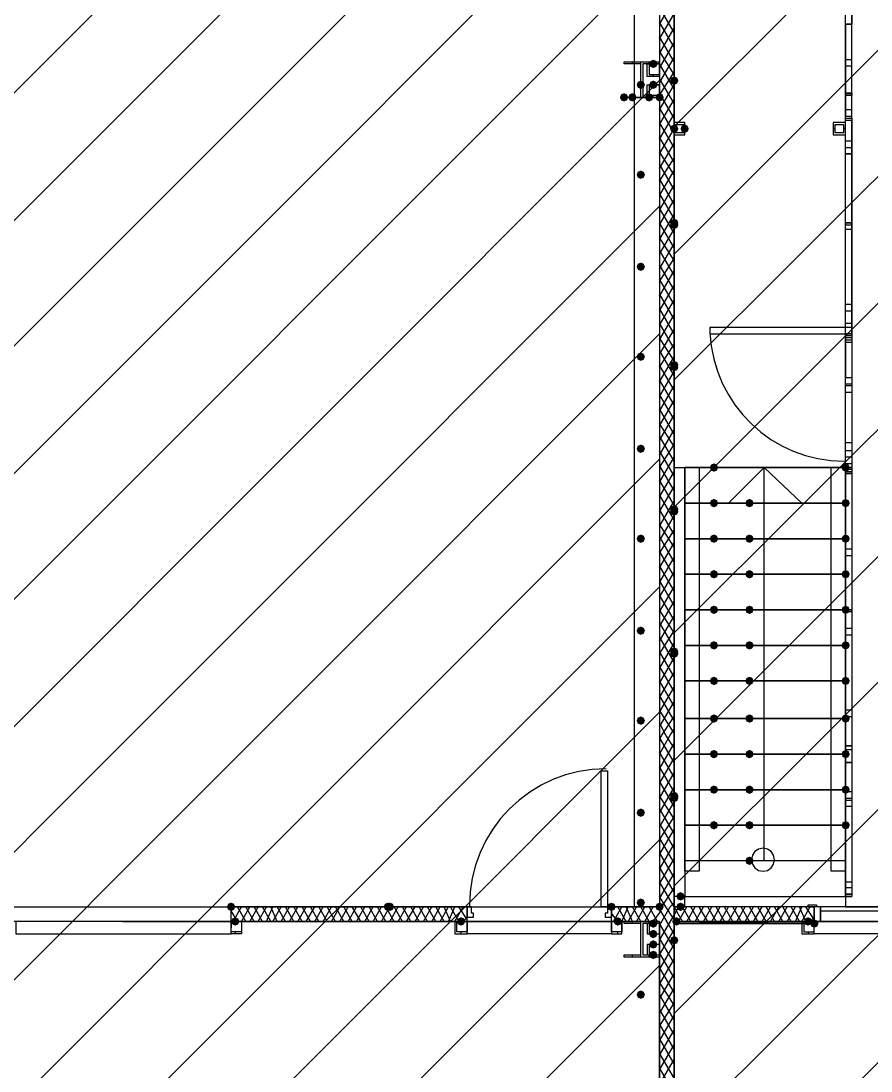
# Model space of a CAD drawing. Header units: millimetres. Extents: x 0 to 420, y 0 to 297.
# Drawn here: x 226.8 to 244.02, y 197.29 to 218.55 of the extents above; entities that cross this region are included whole.
import ezdxf

# ---------------------------------------------------------------- set-up
doc = ezdxf.new("R2010")
doc.units = ezdxf.units.MM
doc.layers.get('0').update_dxf_attribs({"linetype": 'CONTINUOUS'})

msp = doc.modelspace()

# ---------------------------------------------------------------- hatches: boundary and pattern name
at = {"true_color": 0x000007}
h = msp.add_hatch(color=0, dxfattribs=at)
h.paths.add_polyline_path([(240.03, 235.077), (240.03, 217.339333)], flags=0)
h.paths.add_polyline_path([(240.03, 217.339333), (240.03, 235.077)], flags=0)
for points in [[(239.691333, 217.678), (239.666462, 217.618204), (239.606667, 217.593333), (239.546871, 217.618204), (239.522, 217.678), (239.546871, 217.737796), (239.606667, 217.762667), (239.666462, 217.737796)], [(239.437333, 217.254667), (239.412463, 217.194871), (239.352667, 217.17), (239.292871, 217.194871), (239.268, 217.254667), (239.292871, 217.314462), (239.352667, 217.339333), (239.412462, 217.314463)], [(239.691333, 217.254667), (239.666462, 217.194871), (239.606667, 217.17), (239.546871, 217.194871), (239.522, 217.254667), (239.546871, 217.314462), (239.606667, 217.339333), (239.666462, 217.314463)], [(239.098667, 217.000667), (239.073796, 216.940871), (239.014, 216.916), (238.954204, 216.940871), (238.929333, 217.000667), (238.954204, 217.060462), (239.014, 217.085333), (239.073796, 217.060463)], [(239.268, 217.000667), (239.243129, 216.940871), (239.183333, 216.916), (239.123538, 216.940871), (239.098667, 217.000667), (239.123537, 217.060462), (239.183333, 217.085333), (239.243129, 217.060463)], [(239.606667, 217.000667), (239.581796, 216.940871), (239.522, 216.916), (239.462204, 216.940871), (239.437333, 217.000667), (239.462204, 217.060462), (239.522, 217.085333), (239.581796, 217.060463)], [(239.818333, 217.000667), (239.793462, 216.940871), (239.733667, 216.916), (239.673871, 216.940871), (239.649, 217.000667), (239.673871, 217.060462), (239.733667, 217.085333), (239.793462, 217.060463)], [(240.114667, 216.365667), (240.089796, 216.305871), (240.03, 216.281), (239.970204, 216.305871), (239.945333, 216.365667), (239.970204, 216.425462), (240.03, 216.450333), (240.089796, 216.425463)], [(240.326333, 216.365667), (240.301462, 216.305871), (240.241667, 216.281), (240.181871, 216.305871), (240.157, 216.365667), (240.181871, 216.425462), (240.241667, 216.450333), (240.301462, 216.425463)], [(239.437333, 215.434333), (239.412463, 215.374537), (239.352667, 215.349667), (239.292871, 215.374537), (239.268, 215.434333), (239.292871, 215.494129), (239.352667, 215.519), (239.412462, 215.494129)], [(239.437333, 213.571667), (239.412463, 213.511871), (239.352667, 213.487), (239.292871, 213.511871), (239.268, 213.571667), (239.292871, 213.631462), (239.352667, 213.656333), (239.412462, 213.631463)], [(239.437333, 211.751333), (239.412463, 211.691537), (239.352667, 211.666667), (239.292871, 211.691537), (239.268, 211.751333), (239.292871, 211.811129), (239.352667, 211.836), (239.412462, 211.811129)], [(239.437333, 209.888667), (239.412463, 209.828871), (239.352667, 209.804), (239.292871, 209.828871), (239.268, 209.888667), (239.292871, 209.948462), (239.352667, 209.973333), (239.412462, 209.948463)], [(239.437333, 208.068333), (239.412463, 208.008537), (239.352667, 207.983667), (239.292871, 208.008537), (239.268, 208.068333), (239.292871, 208.128129), (239.352667, 208.153), (239.412462, 208.128129)], [(239.437333, 206.205667), (239.412463, 206.145871), (239.352667, 206.121), (239.292871, 206.145871), (239.268, 206.205667), (239.292871, 206.265462), (239.352667, 206.290333), (239.412462, 206.265463)], [(239.437333, 204.385333), (239.412463, 204.325537), (239.352667, 204.300667), (239.292871, 204.325537), (239.268, 204.385333), (239.292871, 204.445129), (239.352667, 204.47), (239.412462, 204.445129)], [(239.437333, 202.522667), (239.412463, 202.462871), (239.352667, 202.438), (239.292871, 202.462871), (239.268, 202.522667), (239.292871, 202.582462), (239.352667, 202.607333), (239.412462, 202.582463)], [(240.241667, 200.829333), (240.216796, 200.769537), (240.157, 200.744667), (240.097204, 200.769537), (240.072333, 200.829333), (240.097204, 200.889129), (240.157, 200.914), (240.216796, 200.889129)], [(239.437333, 200.702333), (239.412463, 200.642537), (239.352667, 200.617667), (239.292871, 200.642537), (239.268, 200.702333), (239.292871, 200.762129), (239.352667, 200.787), (239.412462, 200.762129)], [(240.241667, 200.617667), (240.216796, 200.557871), (240.157, 200.533), (240.097204, 200.557871), (240.072333, 200.617667), (240.097204, 200.677462), (240.157, 200.702333), (240.216796, 200.677463)], [(231.224667, 200.321333), (231.199796, 200.261537), (231.14, 200.236667), (231.080204, 200.261537), (231.055333, 200.321333), (231.080204, 200.381129), (231.14, 200.406), (231.199796, 200.381129)], [(235.796667, 200.321333), (235.771796, 200.261537), (235.712, 200.236667), (235.652204, 200.261537), (235.627333, 200.321333), (235.652204, 200.381129), (235.712, 200.406), (235.771796, 200.381129)], [(238.971667, 200.321333), (238.946796, 200.261537), (238.887, 200.236667), (238.827204, 200.261537), (238.802333, 200.321333), (238.827204, 200.381129), (238.887, 200.406), (238.946796, 200.381129)], [(242.824, 200.321333), (242.799129, 200.261537), (242.739333, 200.236667), (242.679538, 200.261537), (242.654667, 200.321333), (242.679537, 200.381129), (242.739333, 200.406), (242.799129, 200.381129)], [(239.691333, 200.279), (239.666462, 200.219204), (239.606667, 200.194333), (239.546871, 200.219204), (239.522, 200.279), (239.546871, 200.338796), (239.606667, 200.363667), (239.666462, 200.338796)], [(239.691333, 200.067333), (239.666462, 200.007537), (239.606667, 199.982667), (239.546871, 200.007537), (239.522, 200.067333), (239.546871, 200.127129), (239.606667, 200.152), (239.666462, 200.127129)], [(239.691333, 199.855667), (239.666462, 199.795871), (239.606667, 199.771), (239.546871, 199.795871), (239.522, 199.855667), (239.546871, 199.915462), (239.606667, 199.940333), (239.666462, 199.915463)], [(239.691333, 199.644), (239.666462, 199.584204), (239.606667, 199.559333), (239.546871, 199.584204), (239.522, 199.644), (239.546871, 199.703796), (239.606667, 199.728667), (239.666462, 199.703796)], [(239.437333, 198.839667), (239.412463, 198.779871), (239.352667, 198.755), (239.292871, 198.779871), (239.268, 198.839667), (239.292871, 198.899462), (239.352667, 198.924333), (239.412462, 198.899463)]]:
    msp.add_hatch(color=0, dxfattribs=at).paths.add_polyline_path(points, flags=0)
at = {"true_color": 0x0000fe}
for points in [[(240.114667, 217.339333), (240.089796, 217.279538), (240.03, 217.254667), (239.970204, 217.279538), (239.945333, 217.339333), (239.970204, 217.399129), (240.03, 217.424), (240.089796, 217.399129)], [(240.114667, 217.339333), (240.089796, 217.279538), (240.03, 217.254667), (239.970204, 217.279538), (239.945333, 217.339333), (239.970204, 217.399129), (240.03, 217.424), (240.089796, 217.399129)], [(240.114667, 214.460667), (240.089796, 214.400871), (240.03, 214.376), (239.970204, 214.400871), (239.945333, 214.460667), (239.970204, 214.520462), (240.03, 214.545333), (240.089796, 214.520463)], [(240.114667, 214.418333), (240.089796, 214.358537), (240.03, 214.333667), (239.970204, 214.358537), (239.945333, 214.418333), (239.970204, 214.478129), (240.03, 214.503), (240.089796, 214.478129)], [(240.114667, 211.582), (240.089796, 211.522204), (240.03, 211.497333), (239.970204, 211.522204), (239.945333, 211.582), (239.970204, 211.641796), (240.03, 211.666667), (240.089796, 211.641796)], [(240.114667, 211.539667), (240.089796, 211.479871), (240.03, 211.455), (239.970204, 211.479871), (239.945333, 211.539667), (239.970204, 211.599462), (240.03, 211.624333), (240.089796, 211.599463)], [(240.919, 209.507667), (240.894129, 209.447871), (240.834333, 209.423), (240.774538, 209.447871), (240.749667, 209.507667), (240.774537, 209.567462), (240.834333, 209.592333), (240.894129, 209.567463)], [(243.586, 209.507667), (243.561129, 209.447871), (243.501333, 209.423), (243.441538, 209.447871), (243.416667, 209.507667), (243.441537, 209.567462), (243.501333, 209.592333), (243.561129, 209.567463)], [(240.114667, 208.661), (240.089796, 208.601204), (240.03, 208.576333), (239.970204, 208.601204), (239.945333, 208.661), (239.970204, 208.720796), (240.03, 208.745667), (240.089796, 208.720796)], [(240.114667, 208.618667), (240.089796, 208.558871), (240.03, 208.534), (239.970204, 208.558871), (239.945333, 208.618667), (239.970204, 208.678462), (240.03, 208.703333), (240.089796, 208.678463)], [(240.919, 208.788), (240.894129, 208.728204), (240.834333, 208.703333), (240.774538, 208.728204), (240.749667, 208.788), (240.774537, 208.847796), (240.834333, 208.872667), (240.894129, 208.847796)], [(241.638667, 208.788), (241.613796, 208.728204), (241.554, 208.703333), (241.494204, 208.728204), (241.469333, 208.788), (241.494204, 208.847796), (241.554, 208.872667), (241.613796, 208.847796)], [(243.586, 208.788), (243.561129, 208.728204), (243.501333, 208.703333), (243.441538, 208.728204), (243.416667, 208.788), (243.441537, 208.847796), (243.501333, 208.872667), (243.561129, 208.847796)], [(240.919, 208.068333), (240.894129, 208.008537), (240.834333, 207.983667), (240.774538, 208.008537), (240.749667, 208.068333), (240.774537, 208.128129), (240.834333, 208.153), (240.894129, 208.128129)], [(241.638667, 208.068333), (241.613796, 208.008537), (241.554, 207.983667), (241.494204, 208.008537), (241.469333, 208.068333), (241.494204, 208.128129), (241.554, 208.153), (241.613796, 208.128129)], [(243.586, 208.068333), (243.561129, 208.008537), (243.501333, 207.983667), (243.441538, 208.008537), (243.416667, 208.068333), (243.441537, 208.128129), (243.501333, 208.153), (243.561129, 208.128129)], [(240.919, 207.348667), (240.894129, 207.288871), (240.834333, 207.264), (240.774538, 207.288871), (240.749667, 207.348667), (240.774537, 207.408462), (240.834333, 207.433333), (240.894129, 207.408463)], [(241.638667, 207.348667), (241.613796, 207.288871), (241.554, 207.264), (241.494204, 207.288871), (241.469333, 207.348667), (241.494204, 207.408462), (241.554, 207.433333), (241.613796, 207.408463)], [(243.586, 207.348667), (243.561129, 207.288871), (243.501333, 207.264), (243.441538, 207.288871), (243.416667, 207.348667), (243.441537, 207.408462), (243.501333, 207.433333), (243.561129, 207.408463)], [(240.919, 206.629), (240.894129, 206.569204), (240.834333, 206.544333), (240.774538, 206.569204), (240.749667, 206.629), (240.774537, 206.688796), (240.834333, 206.713667), (240.894129, 206.688796)], [(241.638667, 206.629), (241.613796, 206.569204), (241.554, 206.544333), (241.494204, 206.569204), (241.469333, 206.629), (241.494204, 206.688796), (241.554, 206.713667), (241.613796, 206.688796)], [(243.586, 206.629), (243.561129, 206.569204), (243.501333, 206.544333), (243.441538, 206.569204), (243.416667, 206.629), (243.441537, 206.688796), (243.501333, 206.713667), (243.561129, 206.688796)], [(240.919, 205.909333), (240.894129, 205.849538), (240.834333, 205.824667), (240.774538, 205.849538), (240.749667, 205.909333), (240.774537, 205.969129), (240.834333, 205.994), (240.894129, 205.969129)], [(241.638667, 205.909333), (241.613796, 205.849538), (241.554, 205.824667), (241.494204, 205.849538), (241.469333, 205.909333), (241.494204, 205.969129), (241.554, 205.994), (241.613796, 205.969129)], [(243.586, 205.909333), (243.561129, 205.849538), (243.501333, 205.824667), (243.441538, 205.849538), (243.416667, 205.909333), (243.441537, 205.969129), (243.501333, 205.994), (243.561129, 205.969129)], [(240.114667, 205.782333), (240.089796, 205.722537), (240.03, 205.697667), (239.970204, 205.722537), (239.945333, 205.782333), (239.970204, 205.842129), (240.03, 205.867), (240.089796, 205.842129)], [(240.114667, 205.74), (240.089796, 205.680204), (240.03, 205.655333), (239.970204, 205.680204), (239.945333, 205.74), (239.970204, 205.799796), (240.03, 205.824667), (240.089796, 205.799796)], [(240.919, 205.189667), (240.894129, 205.129871), (240.834333, 205.105), (240.774538, 205.129871), (240.749667, 205.189667), (240.774537, 205.249462), (240.834333, 205.274333), (240.894129, 205.249463)], [(241.638667, 205.189667), (241.613796, 205.129871), (241.554, 205.105), (241.494204, 205.129871), (241.469333, 205.189667), (241.494204, 205.249462), (241.554, 205.274333), (241.613796, 205.249463)], [(243.586, 205.189667), (243.561129, 205.129871), (243.501333, 205.105), (243.441538, 205.129871), (243.416667, 205.189667), (243.441537, 205.249462), (243.501333, 205.274333), (243.561129, 205.249463)], [(240.919, 204.427667), (240.894129, 204.367871), (240.834333, 204.343), (240.774538, 204.367871), (240.749667, 204.427667), (240.774537, 204.487462), (240.834333, 204.512333), (240.894129, 204.487463)], [(241.638667, 204.427667), (241.613796, 204.367871), (241.554, 204.343), (241.494204, 204.367871), (241.469333, 204.427667), (241.494204, 204.487462), (241.554, 204.512333), (241.613796, 204.487463)], [(243.586, 204.427667), (243.561129, 204.367871), (243.501333, 204.343), (243.441538, 204.367871), (243.416667, 204.427667), (243.441537, 204.487462), (243.501333, 204.512333), (243.561129, 204.487463)], [(240.919, 203.708), (240.894129, 203.648204), (240.834333, 203.623333), (240.774538, 203.648204), (240.749667, 203.708), (240.774537, 203.767796), (240.834333, 203.792667), (240.894129, 203.767796)], [(241.638667, 203.708), (241.613796, 203.648204), (241.554, 203.623333), (241.494204, 203.648204), (241.469333, 203.708), (241.494204, 203.767796), (241.554, 203.792667), (241.613796, 203.767796)], [(243.586, 203.708), (243.561129, 203.648204), (243.501333, 203.623333), (243.441538, 203.648204), (243.416667, 203.708), (243.441537, 203.767796), (243.501333, 203.792667), (243.561129, 203.767796)], [(240.919, 202.988333), (240.894129, 202.928537), (240.834333, 202.903667), (240.774538, 202.928537), (240.749667, 202.988333), (240.774537, 203.048129), (240.834333, 203.073), (240.894129, 203.048129)], [(241.638667, 202.988333), (241.613796, 202.928537), (241.554, 202.903667), (241.494204, 202.928537), (241.469333, 202.988333), (241.494204, 203.048129), (241.554, 203.073), (241.613796, 203.048129)], [(243.586, 202.988333), (243.561129, 202.928537), (243.501333, 202.903667), (243.441538, 202.928537), (243.416667, 202.988333), (243.441537, 203.048129), (243.501333, 203.073), (243.561129, 203.048129)], [(240.114667, 202.861333), (240.089796, 202.801537), (240.03, 202.776667), (239.970204, 202.801537), (239.945333, 202.861333), (239.970204, 202.921129), (240.03, 202.946), (240.089796, 202.921129)], [(240.114667, 202.819), (240.089796, 202.759204), (240.03, 202.734333), (239.970204, 202.759204), (239.945333, 202.819), (239.970204, 202.878796), (240.03, 202.903667), (240.089796, 202.878796)], [(240.919, 202.268667), (240.894129, 202.208871), (240.834333, 202.184), (240.774538, 202.208871), (240.749667, 202.268667), (240.774537, 202.328462), (240.834333, 202.353333), (240.894129, 202.328463)], [(241.638667, 202.268667), (241.613796, 202.208871), (241.554, 202.184), (241.494204, 202.208871), (241.469333, 202.268667), (241.494204, 202.328462), (241.554, 202.353333), (241.613796, 202.328463)], [(243.586, 202.268667), (243.561129, 202.208871), (243.501333, 202.184), (243.441538, 202.208871), (243.416667, 202.268667), (243.441537, 202.328462), (243.501333, 202.353333), (243.561129, 202.328463)], [(241.638667, 201.549), (241.613796, 201.489204), (241.554, 201.464333), (241.494204, 201.489204), (241.469333, 201.549), (241.494204, 201.608796), (241.554, 201.633667), (241.613796, 201.608796)], [(231.14, 200.617667), (231.115129, 200.557871), (231.055333, 200.533), (230.995538, 200.557871), (230.970667, 200.617667), (230.995537, 200.677462), (231.055333, 200.702333), (231.115129, 200.677463)], [(231.14, 200.617667), (231.115129, 200.557871), (231.055333, 200.533), (230.995538, 200.557871), (230.970667, 200.617667), (230.995537, 200.677462), (231.055333, 200.702333), (231.115129, 200.677463)], [(234.315, 200.617667), (234.290129, 200.557871), (234.230333, 200.533), (234.170538, 200.557871), (234.145667, 200.617667), (234.170537, 200.677462), (234.230333, 200.702333), (234.290129, 200.677463)], [(234.357333, 200.617667), (234.332462, 200.557871), (234.272667, 200.533), (234.212871, 200.557871), (234.188, 200.617667), (234.212871, 200.677462), (234.272667, 200.702333), (234.332462, 200.677463)], [(238.844667, 200.617667), (238.819796, 200.557871), (238.76, 200.533), (238.700204, 200.557871), (238.675333, 200.617667), (238.700204, 200.677462), (238.76, 200.702333), (238.819796, 200.677463)], [(239.818333, 200.617667), (239.793462, 200.557871), (239.733667, 200.533), (239.673871, 200.557871), (239.649, 200.617667), (239.673871, 200.677462), (239.733667, 200.702333), (239.793462, 200.677463)], [(239.818333, 200.617667), (239.793462, 200.557871), (239.733667, 200.533), (239.673871, 200.557871), (239.649, 200.617667), (239.673871, 200.677462), (239.733667, 200.702333), (239.793462, 200.677463)], [(240.157, 200.321333), (240.132129, 200.261537), (240.072333, 200.236667), (240.012538, 200.261537), (239.987667, 200.321333), (240.012537, 200.381129), (240.072333, 200.406), (240.132129, 200.381129)], [(240.157, 200.321333), (240.132129, 200.261537), (240.072333, 200.236667), (240.012538, 200.261537), (239.987667, 200.321333), (240.012537, 200.381129), (240.072333, 200.406), (240.132129, 200.381129)], [(242.951, 200.279), (242.926129, 200.219204), (242.866333, 200.194333), (242.806538, 200.219204), (242.781667, 200.279), (242.806537, 200.338796), (242.866333, 200.363667), (242.926129, 200.338796)], [(240.114667, 199.940333), (240.089796, 199.880537), (240.03, 199.855667), (239.970204, 199.880537), (239.945333, 199.940333), (239.970204, 200.000129), (240.03, 200.025), (240.089796, 200.000129)], [(240.114667, 199.940333), (240.089796, 199.880537), (240.03, 199.855667), (239.970204, 199.880537), (239.945333, 199.940333), (239.970204, 200.000129), (240.03, 200.025), (240.089796, 200.000129)]]:
    msp.add_hatch(color=0, dxfattribs=at).paths.add_polyline_path(points, flags=0)
at = {"true_color": 0x000007}
h = msp.add_hatch(color=0, dxfattribs=at)
h.paths.add_polyline_path([(240.03, 217.339333), (240.03, 199.940333)], flags=0)
h.paths.add_polyline_path([(240.03, 199.940333), (240.03, 217.339333)], flags=0)
h = msp.add_hatch(color=0, dxfattribs=at)
h.paths.add_polyline_path([(231.055333, 200.617667), (235.839, 200.617667)], flags=0)
h.paths.add_polyline_path([(235.839, 200.617667), (231.055333, 200.617667)], flags=0)
h = msp.add_hatch(color=0, dxfattribs=at)
h.paths.add_polyline_path([(238.76, 200.617667), (239.733667, 200.617667)], flags=0)
h.paths.add_polyline_path([(239.733667, 200.617667), (238.76, 200.617667)], flags=0)
h = msp.add_hatch(color=0, dxfattribs=at)
h.paths.add_polyline_path([(242.866333, 200.321333), (240.072333, 200.321333), (242.866333, 200.279)], flags=0)
h.paths.add_polyline_path([(240.072333, 200.321333), (242.866333, 200.279), (240.072333, 200.279)], flags=0)
h = msp.add_hatch(color=0, dxfattribs=at)
h.paths.add_polyline_path([(240.03, 199.940333), (240.03, 182.583667)], flags=0)
h.paths.add_polyline_path([(240.03, 182.583667), (240.03, 199.940333)], flags=0)

# ---------------------------------------------------------------- linework, layer by layer
at = {"color": 0, "true_color": 0x000007}
for points in [[(222.123, 235.077), (222.123, 200.617667), (239.225667, 200.617667), (239.225667, 235.077)], [(240.03, 235.077), (240.03, 217.339333)], [(240.03, 217.339333), (240.03, 235.077)], [(240.03, 235.077), (240.03, 217.339333)], [(240.03, 235.077), (240.03, 217.339333)], [(239.733667, 217.000667), (239.014, 217.000667), (239.352667, 217.000667), (239.352667, 217.678), (239.014, 217.678), (239.014, 217.720333), (239.733667, 217.720333), (239.733667, 217.678), (239.395, 217.678), (239.395, 217.000667)], [(239.733667, 217.424), (239.479667, 217.424), (239.479667, 217.678), (239.733667, 217.678)], [(239.733667, 217.466333), (239.733667, 217.678), (239.522, 217.678), (239.522, 217.466333)], [(239.733667, 217.000667), (239.479667, 217.000667), (239.479667, 217.254667), (239.733667, 217.254667)], [(239.733667, 217.043), (239.733667, 217.254667), (239.522, 217.254667), (239.522, 217.043)], [(240.03, 217.339333), (240.03, 199.940333)], [(240.03, 199.940333), (240.03, 217.339333)], [(240.03, 217.339333), (240.03, 199.940333)], [(240.03, 217.339333), (240.03, 199.940333)], [(243.628333, 217.085333), (243.501333, 217.085333)], [(240.241667, 216.238667), (240.241667, 216.492667), (240.03, 216.492667), (240.03, 216.238667)], [(240.241667, 216.281), (240.03, 216.281), (240.03, 216.450333), (240.241667, 216.450333)], [(243.501333, 216.238667), (243.501333, 216.492667), (243.247333, 216.492667), (243.247333, 216.238667)], [(243.459, 216.281), (243.289667, 216.281), (243.289667, 216.450333), (243.459, 216.450333)], [(243.501333, 215.857667), (243.628333, 215.857667)], [(243.628333, 214.418333), (243.628333, 214.460667), (243.501333, 214.460667), (243.501333, 214.418333)], [(240.749667, 212.344), (240.749667, 212.217), (243.501333, 212.217), (243.501333, 212.344)], [(243.501333, 212.344), (243.501333, 212.428667), (243.628333, 212.428667), (243.628333, 212.344)], [(243.501333, 209.507667), (243.501333, 209.592333), (243.628333, 209.592333), (243.628333, 209.507667)], [(240.241667, 201.337333), (240.241667, 201.549), (240.241667, 209.507667), (240.538, 209.507667), (240.538, 201.549), (240.538, 201.337333)], [(243.501333, 208.788), (240.241667, 208.788), (240.241667, 209.507667), (243.501333, 209.507667)], [(243.501333, 209.507667), (240.241667, 209.507667), (240.241667, 200.829333), (243.501333, 200.829333)], [(243.205, 201.337333), (243.205, 201.549), (243.205, 209.507667), (243.501333, 209.507667), (243.501333, 201.549), (243.501333, 201.337333)], [(243.628333, 209.423), (243.501333, 209.423)], [(243.501333, 208.068333), (240.241667, 208.068333), (240.241667, 208.788), (243.501333, 208.788)], [(243.501333, 207.348667), (240.241667, 207.348667), (240.241667, 208.068333), (243.501333, 208.068333)], [(243.501333, 206.629), (240.241667, 206.629), (240.241667, 207.348667), (243.501333, 207.348667)], [(243.501333, 205.909333), (240.241667, 205.909333), (240.241667, 206.629), (243.501333, 206.629)], [(243.628333, 206.629), (243.501333, 206.629)], [(243.501333, 205.189667), (240.241667, 205.189667), (240.241667, 205.909333), (243.501333, 205.909333)], [(243.501333, 204.427667), (240.241667, 204.427667), (240.241667, 205.189667), (243.501333, 205.189667)], [(243.501333, 203.708), (240.241667, 203.708), (240.241667, 204.427667), (243.501333, 204.427667)], [(243.628333, 203.877333), (243.501333, 203.877333)], [(243.501333, 202.988333), (240.241667, 202.988333), (240.241667, 203.708), (243.501333, 203.708)], [(238.675333, 203.369333), (238.675333, 200.617667), (238.548333, 200.617667), (238.548333, 203.369333)], [(243.501333, 202.268667), (240.241667, 202.268667), (240.241667, 202.988333), (243.501333, 202.988333)], [(243.501333, 201.549), (240.241667, 201.549), (240.241667, 202.268667), (243.501333, 202.268667)], [(240.241667, 200.829333), (240.03, 200.829333), (240.03, 200.617667), (240.241667, 200.617667), (240.241667, 200.829333), (240.03, 200.829333), (240.03, 200.617667), (240.241667, 200.617667)], [(231.055333, 200.617667), (235.839, 200.617667)], [(235.839, 200.617667), (231.055333, 200.617667)], [(235.839, 200.617667), (231.055333, 200.617667), (235.839, 200.617667), (231.055333, 200.617667)], [(235.966, 200.406), (235.966, 200.490667), (235.923667, 200.490667), (235.923667, 200.617667), (235.839, 200.617667), (235.839, 200.406)], [(235.839, 200.617667), (235.839, 200.406)], [(238.76, 200.406), (238.76, 200.617667), (238.675333, 200.617667), (238.675333, 200.490667), (238.633, 200.490667), (238.633, 200.406)], [(238.76, 200.617667), (239.733667, 200.617667)], [(239.733667, 200.617667), (238.76, 200.617667)], [(238.76, 200.617667), (238.76, 200.406)], [(238.76, 200.617667), (239.733667, 200.617667)], [(238.76, 200.617667), (239.733667, 200.617667)], [(242.908667, 200.617667), (242.739333, 200.617667), (242.739333, 200.66), (242.908667, 200.66)], [(242.739333, 200.617667), (242.866333, 200.617667)], [(242.866333, 200.321333), (242.993333, 200.321333), (242.993333, 200.617667), (242.866333, 200.617667)], [(242.866333, 200.321333), (242.866333, 200.617667)], [(244.602, 200.617667), (242.993333, 200.617667), (242.993333, 200.321333), (244.602, 200.321333)], [(222.123, 189.145333), (239.733667, 189.145333), (239.733667, 200.321333), (222.123, 200.321333)], [(235.585, 200.067333), (235.839, 200.067333), (235.839, 200.321333), (235.585, 200.321333)], [(235.627333, 200.109667), (235.627333, 200.321333), (235.839, 200.321333), (235.839, 200.109667)], [(238.76, 200.067333), (238.971667, 200.067333), (238.971667, 200.321333), (238.76, 200.321333)], [(238.76, 200.109667), (238.76, 200.321333), (238.971667, 200.321333), (238.971667, 200.109667)], [(239.733667, 199.601667), (239.014, 199.601667), (239.014, 199.644), (239.352667, 199.644), (239.352667, 200.279), (239.014, 200.279), (239.014, 200.321333), (239.733667, 200.321333), (239.733667, 200.279), (239.395, 200.279), (239.395, 199.644), (239.733667, 199.644)], [(239.733667, 200.279), (239.522, 200.279), (239.522, 200.067333), (239.733667, 200.067333), (239.733667, 200.279), (239.479667, 200.279), (239.479667, 200.067333), (239.733667, 200.067333)], [(242.866333, 200.321333), (240.072333, 200.321333), (242.866333, 200.279)], [(240.072333, 200.321333), (242.866333, 200.279), (240.072333, 200.279)], [(242.866333, 200.321333), (242.866333, 200.279), (240.072333, 200.279), (240.072333, 200.321333), (242.866333, 200.321333), (240.072333, 200.321333), (240.072333, 200.279), (242.866333, 200.279)], [(242.866333, 200.321333), (242.654667, 200.321333), (242.654667, 200.109667), (242.866333, 200.109667), (242.866333, 200.321333), (242.612333, 200.321333), (242.612333, 200.067333), (242.866333, 200.067333)], [(239.733667, 199.855667), (239.522, 199.855667), (239.522, 199.644), (239.733667, 199.644), (239.733667, 199.855667), (239.479667, 199.855667), (239.479667, 199.644), (239.733667, 199.644)], [(240.03, 199.940333), (240.03, 182.583667)], [(240.03, 182.583667), (240.03, 199.940333)], [(240.03, 199.940333), (240.03, 182.583667)], [(240.03, 199.940333), (240.03, 182.583667)]]:
    msp.add_lwpolyline(points, close=True, dxfattribs=at)
for points in [[(239.733667, 235.077), (239.733667, 204.089)], [(240.03, 235.077), (240.03, 217.339333), (240.03, 235.077), (240.03, 217.339333)], [(240.03, 204.089), (240.03, 235.077)], [(243.628333, 225.636667), (243.628333, 218.482333), (243.501333, 218.482333), (243.501333, 225.636667)], [(243.501333, 216.535), (243.501333, 216.577333), (243.501333, 224.324333), (243.628333, 224.324333)], [(243.501333, 216.577333), (243.628333, 216.577333), (243.628333, 224.324333)], [(239.733667, 218.482333), (240.03, 218.990333)], [(240.03, 218.313), (239.733667, 218.821)], [(239.733667, 218.186), (240.03, 218.694)], [(240.03, 218.016667), (239.733667, 218.524667)], [(243.501333, 218.482333), (243.501333, 216.619667)], [(243.501333, 218.482333), (243.628333, 218.482333)], [(243.501333, 216.619667), (243.628333, 216.619667), (243.628333, 218.482333), (243.501333, 218.482333)], [(243.628333, 218.482333), (243.501333, 218.482333)], [(239.733667, 217.889667), (240.03, 218.397667)], [(240.03, 217.720333), (239.733667, 218.228333)], [(239.733667, 217.593333), (240.03, 218.101333)], [(240.03, 217.466333), (239.733667, 217.932)], [(239.014, 217.678), (239.014, 217.720333)], [(239.183333, 217.678), (239.183333, 217.720333)], [(239.352667, 217.000667), (239.352667, 217.720333)], [(239.522, 217.678), (239.522, 217.720333)], [(239.733667, 217.297), (240.03, 217.805)], [(239.733667, 217.678), (239.733667, 217.720333)], [(240.03, 217.17), (239.733667, 217.678)], [(243.628333, 217.762667), (243.501333, 217.762667)], [(243.501333, 217.635667), (243.628333, 217.635667)], [(239.606667, 217.424), (239.606667, 217.466333)], [(239.733667, 217.043), (240.03, 217.508667)], [(240.03, 216.873667), (239.733667, 217.381667)], [(239.733667, 216.746667), (240.03, 217.254667)], [(240.03, 217.339333), (240.03, 199.940333), (240.03, 217.339333), (240.03, 199.940333)], [(239.606667, 217.000667), (239.606667, 217.043)], [(240.03, 216.577333), (239.733667, 217.085333)], [(243.501333, 217.043), (243.628333, 217.043), (243.501333, 217.043), (243.501333, 217.085333), (243.628333, 217.085333), (243.628333, 217.043)], [(243.628333, 217.043), (243.501333, 217.043)], [(239.733667, 216.450333), (240.03, 216.958333)], [(240.03, 216.281), (239.733667, 216.789)], [(239.733667, 216.154), (240.03, 216.662)], [(243.628333, 216.746667), (243.501333, 216.746667)], [(243.501333, 216.619667), (243.628333, 216.619667)], [(243.501333, 215.857667), (243.501333, 216.577333), (243.628333, 216.577333)], [(243.628333, 216.577333), (243.628333, 216.535), (243.501333, 216.535)], [(243.628333, 216.577333), (243.628333, 215.857667)], [(240.03, 215.984667), (239.733667, 216.492667)], [(239.733667, 215.857667), (240.03, 216.365667)], [(243.289667, 216.365667), (243.247333, 216.365667)], [(243.501333, 216.365667), (243.459, 216.365667)], [(243.501333, 212.217), (243.501333, 216.535)], [(243.501333, 212.217), (243.628333, 212.217), (243.628333, 216.535)], [(240.03, 215.688333), (239.733667, 216.196333)], [(239.733667, 215.561333), (240.03, 216.069333)], [(243.628333, 216.111667), (243.501333, 216.111667)], [(243.501333, 215.984667), (243.628333, 215.984667)], [(240.03, 215.434333), (239.733667, 215.9)], [(239.733667, 215.307333), (240.03, 215.773)], [(243.501333, 203.538667), (243.628333, 203.538667), (243.501333, 203.538667), (243.501333, 215.857667)], [(243.628333, 215.857667), (243.628333, 203.538667)], [(240.03, 215.138), (239.733667, 215.646)], [(239.733667, 215.011), (240.03, 215.519)], [(240.03, 214.841667), (239.733667, 215.349667)], [(239.733667, 214.714667), (240.03, 215.222667)], [(240.03, 214.545333), (239.733667, 215.053333)], [(239.733667, 214.418333), (240.03, 214.926333)], [(240.03, 214.249), (239.733667, 214.757)], [(239.733667, 214.122), (240.03, 214.63)], [(240.03, 213.952667), (239.733667, 214.460667)], [(243.501333, 214.460667), (243.628333, 214.460667)], [(239.733667, 213.825667), (240.03, 214.333667)], [(243.501333, 214.333667), (243.628333, 214.333667)], [(240.03, 213.698667), (239.733667, 214.164333)], [(239.733667, 213.529333), (240.03, 214.037333)], [(240.03, 213.402333), (239.733667, 213.910333)], [(239.733667, 213.275333), (240.03, 213.741)], [(240.03, 213.106), (239.733667, 213.614)], [(239.733667, 212.979), (240.03, 213.487)], [(240.03, 212.809667), (239.733667, 213.317667)], [(239.733667, 212.682667), (240.03, 213.190667)], [(240.03, 212.513333), (239.733667, 213.021333)], [(239.733667, 212.386333), (240.03, 212.894333)], [(243.628333, 212.809667), (243.501333, 212.809667)], [(240.03, 212.217), (239.733667, 212.725)], [(239.733667, 212.09), (240.03, 212.598)], [(243.501333, 212.682667), (243.628333, 212.682667)], [(240.03, 211.920667), (239.733667, 212.428667)], [(239.733667, 211.793667), (240.03, 212.301667)], [(240.03, 211.666667), (239.733667, 212.132333)], [(240.752689, 212.236677), (240.778504, 211.96815), (240.829448, 211.708069), (240.904251, 211.457649), (241.001642, 211.218107), (241.120353, 210.990658), (241.259111, 210.776519), (241.416648, 210.576905), (241.591694, 210.393033), (241.782977, 210.22612), (241.989229, 210.07738), (242.209178, 209.948031), (242.441555, 209.839288), (242.68509, 209.752367), (242.938512, 209.688485), (243.200552, 209.648857), (243.469939, 209.634701)], [(243.501333, 212.217), (243.628333, 212.217), (243.501333, 212.217), (243.501333, 212.09), (243.501333, 211.328)], [(243.628333, 212.174667), (243.501333, 212.174667)], [(243.628333, 212.174667), (243.501333, 212.174667)], [(243.628333, 212.132333), (243.501333, 212.132333)], [(243.501333, 212.09), (243.628333, 212.09), (243.628333, 211.328)], [(243.628333, 212.217), (243.628333, 212.09)], [(239.733667, 211.539667), (240.03, 212.005333)], [(240.03, 211.370333), (239.733667, 211.878333)], [(243.628333, 212.047667), (243.628333, 210.015667), (243.628333, 209.846333), (243.501333, 209.846333), (243.501333, 210.015667), (243.628333, 210.015667)], [(243.501333, 210.015667), (243.501333, 212.047667), (243.628333, 212.047667)], [(243.501333, 212.047667), (243.628333, 212.047667)], [(239.733667, 211.243333), (240.03, 211.751333)], [(240.03, 211.074), (239.733667, 211.582)], [(239.733667, 210.947), (240.03, 211.455)], [(240.03, 210.777667), (239.733667, 211.285667)], [(243.501333, 202.776667), (243.501333, 211.328), (243.628333, 211.328)], [(243.628333, 211.328), (243.628333, 202.776667), (243.628333, 202.649667)], [(239.733667, 210.650667), (240.03, 211.158667)], [(243.501333, 211.201), (243.628333, 211.201)], [(243.628333, 211.158667), (243.501333, 211.158667)], [(243.501333, 211.031667), (243.628333, 211.031667)], [(240.03, 210.481333), (239.733667, 210.989333)], [(239.733667, 210.354333), (240.03, 210.862333)], [(240.03, 210.185), (239.733667, 210.693)], [(239.733667, 210.058), (240.03, 210.566)], [(240.03, 209.931), (239.733667, 210.396667)], [(239.733667, 209.761667), (240.03, 210.269667)], [(240.03, 209.634667), (239.733667, 210.142667)], [(239.733667, 209.507667), (240.03, 209.973333)], [(240.03, 209.338333), (239.733667, 209.846333)], [(239.733667, 209.211333), (240.03, 209.719333)], [(240.03, 209.042), (239.733667, 209.55)], [(243.628333, 209.719333), (243.501333, 209.719333)], [(243.501333, 209.592333), (243.628333, 209.592333)], [(239.733667, 208.915), (240.03, 209.423)], [(241.850333, 209.507667), (241.130667, 208.788)], [(241.850333, 201.549), (241.850333, 202.268667), (241.850333, 208.788), (241.850333, 209.507667), (242.612333, 208.788)], [(243.501333, 208.788), (243.501333, 209.507667)], [(243.501333, 209.507667), (243.628333, 209.507667)], [(243.501333, 209.507667), (243.628333, 209.507667)], [(243.628333, 209.465333), (243.501333, 209.465333)], [(243.501333, 209.423), (243.628333, 209.423)], [(243.628333, 209.380667), (243.501333, 209.380667)], [(243.628333, 209.380667), (243.501333, 209.380667)], [(243.628333, 209.380667), (243.501333, 209.380667)], [(240.03, 208.745667), (239.733667, 209.253667)], [(239.733667, 208.618667), (240.03, 209.126667)], [(240.03, 208.449333), (239.733667, 208.957333)], [(239.733667, 208.322333), (240.03, 208.830333)], [(243.501333, 208.068333), (243.501333, 208.788)], [(240.03, 208.153), (239.733667, 208.661)], [(239.733667, 208.026), (240.03, 208.534)], [(240.03, 207.899), (239.733667, 208.364667)], [(239.733667, 207.772), (240.03, 208.237667)], [(240.03, 207.602667), (239.733667, 208.110667)], [(243.501333, 207.348667), (243.501333, 208.068333)], [(239.733667, 207.475667), (240.03, 207.983667)], [(243.628333, 207.856667), (243.501333, 207.856667)], [(240.03, 207.306333), (239.733667, 207.814333)], [(239.733667, 207.179333), (240.03, 207.687333)], [(243.501333, 207.729667), (243.628333, 207.729667)], [(240.03, 207.01), (239.733667, 207.518)], [(239.733667, 206.883), (240.03, 207.391)], [(240.03, 206.713667), (239.733667, 207.221667)], [(243.501333, 206.629), (243.501333, 207.348667)], [(239.733667, 206.586667), (240.03, 207.094667)], [(240.03, 206.417333), (239.733667, 206.925333)], [(239.733667, 206.290333), (240.03, 206.798333)], [(240.03, 206.163333), (239.733667, 206.629)], [(243.501333, 205.909333), (243.501333, 206.629)], [(243.501333, 206.629), (243.628333, 206.629)], [(243.501333, 206.629), (243.628333, 206.629)], [(243.628333, 206.586667), (243.501333, 206.586667)], [(243.628333, 206.586667), (243.501333, 206.586667)], [(243.628333, 206.586667), (243.501333, 206.586667)], [(243.628333, 206.586667), (243.501333, 206.586667)], [(239.733667, 205.994), (240.03, 206.502)], [(240.03, 205.867), (239.733667, 206.375)], [(239.733667, 205.74), (240.03, 206.205667)], [(243.628333, 206.248), (243.501333, 206.248)], [(240.03, 205.570667), (239.733667, 206.078667)], [(239.733667, 205.443667), (240.03, 205.951667)], [(243.501333, 206.121), (243.628333, 206.121)], [(240.03, 205.274333), (239.733667, 205.782333)], [(243.501333, 205.189667), (243.501333, 205.909333)], [(239.733667, 205.147333), (240.03, 205.655333)], [(240.03, 204.978), (239.733667, 205.486)], [(239.733667, 204.851), (240.03, 205.359)], [(240.03, 204.681667), (239.733667, 205.189667)], [(243.501333, 204.427667), (243.501333, 205.189667)], [(239.733667, 204.554667), (240.03, 205.062667)], [(240.03, 204.385333), (239.733667, 204.893333)], [(239.733667, 204.258333), (240.03, 204.766333)], [(240.03, 204.131333), (239.733667, 204.597)], [(239.776, 204.089), (240.03, 204.47)], [(243.628333, 204.597), (243.501333, 204.597)], [(243.501333, 204.47), (243.628333, 204.47)], [(239.860667, 204.089), (239.733667, 204.343)], [(243.501333, 203.708), (243.501333, 204.427667)], [(239.733667, 204.004333), (239.776, 204.089)], [(239.733667, 203.708), (239.945333, 204.089)], [(239.733667, 204.089), (239.733667, 200.617667)], [(240.03, 203.538667), (239.733667, 204.046667)], [(240.03, 203.835), (239.860667, 204.089)], [(239.945333, 204.089), (240.03, 204.216)], [(240.03, 200.617667), (240.03, 204.089)], [(239.733667, 203.411667), (240.03, 203.919667)], [(240.03, 203.242333), (239.733667, 203.750333)], [(239.733667, 203.115333), (240.03, 203.623333)], [(243.628333, 203.792667), (243.501333, 203.792667)], [(243.628333, 203.792667), (243.501333, 203.792667)], [(243.501333, 202.988333), (243.501333, 203.708)], [(238.654167, 203.411667), (238.370658, 203.397351), (238.09534, 203.355333), (237.829605, 203.287007), (237.574849, 203.193766), (237.332463, 203.077004), (237.103843, 202.938114), (236.890381, 202.778491), (236.693472, 202.599528), (236.514509, 202.402619), (236.354886, 202.189157), (236.215996, 201.960537), (236.099234, 201.718151), (236.005993, 201.463395), (235.937667, 201.19766), (235.895649, 200.922342), (235.881333, 200.638833)], [(240.03, 202.946), (239.733667, 203.454)], [(243.501333, 203.538667), (243.501333, 200.829333), (243.628333, 200.829333)], [(243.628333, 203.538667), (243.628333, 200.829333)], [(239.733667, 202.819), (240.03, 203.327)], [(240.03, 202.649667), (239.733667, 203.157667)], [(239.733667, 202.522667), (240.03, 203.030667)], [(243.501333, 202.268667), (243.501333, 202.988333)], [(240.03, 202.395667), (239.733667, 202.861333)], [(243.628333, 202.946), (243.501333, 202.946)], [(243.501333, 202.819), (243.628333, 202.819)], [(243.501333, 202.649667), (243.501333, 202.776667), (243.628333, 202.776667)], [(239.733667, 202.226333), (240.03, 202.734333)], [(240.03, 202.099333), (239.733667, 202.607333)], [(243.501333, 201.125667), (243.501333, 202.649667)], [(243.628333, 202.649667), (243.501333, 202.649667)], [(243.628333, 202.649667), (243.628333, 201.125667), (243.628333, 200.998667)], [(239.733667, 201.972333), (240.03, 202.438)], [(240.03, 201.803), (239.733667, 202.311)], [(239.733667, 201.676), (240.03, 202.184)], [(243.501333, 201.549), (243.501333, 202.268667)], [(240.03, 201.506667), (239.733667, 202.014667)], [(239.733667, 201.379667), (240.03, 201.887667)], [(240.03, 201.210333), (239.733667, 201.718333)], [(242.062, 201.570167), (242.043705, 201.660804), (241.993812, 201.734812), (241.919804, 201.784705), (241.829167, 201.803), (241.73853, 201.784705), (241.664522, 201.734812), (241.614628, 201.660804), (241.596333, 201.570167)], [(239.733667, 201.083333), (240.03, 201.591333)], [(241.596333, 201.570167), (241.614628, 201.47953), (241.664522, 201.405522), (241.73853, 201.355628), (241.829167, 201.337333), (241.919804, 201.355628), (241.993812, 201.405522), (242.043705, 201.47953), (242.062, 201.570167)], [(240.03, 200.914), (239.733667, 201.422)], [(239.733667, 200.787), (240.03, 201.295)], [(240.03, 200.617667), (239.733667, 201.125667)], [(243.501333, 200.998667), (243.501333, 201.125667), (243.628333, 201.125667)], [(239.860667, 200.617667), (239.733667, 200.829333)], [(239.776, 200.617667), (240.03, 200.998667)], [(243.628333, 200.998667), (243.628333, 200.871667), (243.501333, 200.871667), (243.501333, 200.998667)], [(243.628333, 200.998667), (243.501333, 200.998667)], [(243.501333, 200.871667), (243.628333, 200.871667)], [(243.628333, 200.871667), (243.628333, 200.829333), (243.501333, 200.829333), (243.501333, 200.871667)], [(231.055333, 200.533), (231.097667, 200.617667)], [(235.839, 200.617667), (231.055333, 200.617667), (235.839, 200.617667), (231.055333, 200.617667)], [(231.055333, 200.321333), (231.055333, 200.617667)], [(231.055333, 200.321333), (231.055333, 200.617667)], [(235.839, 200.617667), (231.055333, 200.617667)], [(231.097667, 200.321333), (231.267, 200.617667)], [(231.351667, 200.321333), (231.182333, 200.617667)], [(231.267, 200.321333), (231.436333, 200.617667)], [(231.521, 200.321333), (231.351667, 200.617667)], [(231.436333, 200.321333), (231.605667, 200.617667)], [(231.690333, 200.321333), (231.521, 200.617667)], [(231.605667, 200.321333), (231.775, 200.617667)], [(231.859667, 200.321333), (231.690333, 200.617667)], [(231.775, 200.321333), (231.902, 200.617667)], [(231.986667, 200.321333), (231.859667, 200.617667)], [(231.902, 200.321333), (232.071333, 200.617667)], [(232.156, 200.321333), (231.986667, 200.617667)], [(232.071333, 200.321333), (232.240667, 200.617667)], [(232.325333, 200.321333), (232.156, 200.617667)], [(232.240667, 200.321333), (232.41, 200.617667)], [(232.494667, 200.321333), (232.325333, 200.617667)], [(232.41, 200.321333), (232.579333, 200.617667)], [(232.664, 200.321333), (232.494667, 200.617667)], [(232.579333, 200.321333), (232.748667, 200.617667)], [(232.833333, 200.321333), (232.664, 200.617667)], [(232.748667, 200.321333), (232.918, 200.617667)], [(233.002667, 200.321333), (232.833333, 200.617667)], [(232.918, 200.321333), (233.087333, 200.617667)], [(233.172, 200.321333), (233.002667, 200.617667)], [(233.087333, 200.321333), (233.256667, 200.617667)], [(233.341333, 200.321333), (233.172, 200.617667)], [(233.256667, 200.321333), (233.426, 200.617667)], [(233.510667, 200.321333), (233.341333, 200.617667)], [(233.426, 200.321333), (233.595333, 200.617667)], [(233.68, 200.321333), (233.510667, 200.617667)], [(233.595333, 200.321333), (233.764667, 200.617667)], [(233.849333, 200.321333), (233.68, 200.617667)], [(233.764667, 200.321333), (233.934, 200.617667)], [(234.018667, 200.321333), (233.849333, 200.617667)], [(233.934, 200.321333), (234.103333, 200.617667)], [(234.188, 200.321333), (234.018667, 200.617667)], [(234.103333, 200.321333), (234.272667, 200.617667)], [(234.357333, 200.321333), (234.188, 200.617667)], [(234.272667, 200.321333), (234.442, 200.617667)], [(234.526667, 200.321333), (234.357333, 200.617667)], [(234.442, 200.321333), (234.611333, 200.617667)], [(234.696, 200.321333), (234.526667, 200.617667)], [(234.611333, 200.321333), (234.780667, 200.617667)], [(234.865333, 200.321333), (234.696, 200.617667)], [(234.780667, 200.321333), (234.95, 200.617667)], [(235.034667, 200.321333), (234.865333, 200.617667)], [(234.95, 200.321333), (235.119333, 200.617667)], [(235.204, 200.321333), (235.034667, 200.617667)], [(235.119333, 200.321333), (235.288667, 200.617667)], [(235.373333, 200.321333), (235.204, 200.617667)], [(235.288667, 200.321333), (235.458, 200.617667)], [(235.500333, 200.321333), (235.373333, 200.617667)], [(235.458, 200.321333), (235.585, 200.617667)], [(235.669667, 200.321333), (235.500333, 200.617667)], [(235.585, 200.321333), (235.754333, 200.617667)], [(235.839, 200.363667), (235.669667, 200.617667)], [(235.839, 200.321333), (235.839, 200.406), (235.839, 200.617667)], [(238.76, 200.575333), (238.802333, 200.617667)], [(238.76, 200.617667), (239.733667, 200.617667), (238.76, 200.617667), (239.733667, 200.617667)], [(238.76, 200.321333), (238.76, 200.406), (238.76, 200.617667)], [(239.733667, 200.617667), (238.76, 200.617667)], [(238.802333, 200.321333), (238.971667, 200.617667)], [(239.056333, 200.321333), (238.887, 200.617667)], [(238.971667, 200.321333), (239.098667, 200.617667)], [(239.183333, 200.321333), (239.056333, 200.617667)], [(239.098667, 200.321333), (239.268, 200.617667)], [(239.352667, 200.321333), (239.183333, 200.617667)], [(239.268, 200.321333), (239.437333, 200.617667)], [(239.522, 200.321333), (239.352667, 200.617667)], [(239.437333, 200.321333), (239.606667, 200.617667)], [(239.691333, 200.321333), (239.522, 200.617667)], [(239.733667, 200.575333), (239.691333, 200.617667)], [(239.733667, 200.490667), (239.776, 200.617667)], [(239.733667, 200.236667), (239.945333, 200.617667)], [(240.03, 200.363667), (239.860667, 200.617667)], [(239.945333, 200.617667), (240.03, 200.702333)], [(240.03, 200.448333), (240.114667, 200.617667)], [(240.199333, 200.321333), (240.03, 200.617667)], [(242.866333, 200.617667), (240.03, 200.617667)], [(240.114667, 200.321333), (240.284, 200.617667)], [(240.368667, 200.321333), (240.199333, 200.617667)], [(240.284, 200.321333), (240.453333, 200.617667)], [(240.538, 200.321333), (240.368667, 200.617667)], [(240.453333, 200.321333), (240.622667, 200.617667)], [(240.707333, 200.321333), (240.538, 200.617667)], [(240.622667, 200.321333), (240.792, 200.617667)], [(240.876667, 200.321333), (240.707333, 200.617667)], [(240.792, 200.321333), (240.961333, 200.617667)], [(241.046, 200.321333), (240.876667, 200.617667)], [(240.961333, 200.321333), (241.130667, 200.617667)], [(241.215333, 200.321333), (241.046, 200.617667)], [(241.130667, 200.321333), (241.3, 200.617667)], [(241.384667, 200.321333), (241.215333, 200.617667)], [(241.3, 200.321333), (241.469333, 200.617667)], [(241.554, 200.321333), (241.384667, 200.617667)], [(241.469333, 200.321333), (241.638667, 200.617667)], [(241.723333, 200.321333), (241.554, 200.617667)], [(241.638667, 200.321333), (241.808, 200.617667)], [(241.892667, 200.321333), (241.723333, 200.617667)], [(241.808, 200.321333), (241.977333, 200.617667)], [(242.062, 200.321333), (241.892667, 200.617667)], [(241.977333, 200.321333), (242.146667, 200.617667)], [(242.231333, 200.321333), (242.062, 200.617667)], [(242.146667, 200.321333), (242.316, 200.617667)], [(242.400667, 200.321333), (242.231333, 200.617667)], [(242.316, 200.321333), (242.485333, 200.617667)], [(242.57, 200.321333), (242.400667, 200.617667)], [(242.485333, 200.321333), (242.612333, 200.617667)], [(242.697, 200.321333), (242.57, 200.617667)], [(242.612333, 200.321333), (242.781667, 200.617667)], [(242.866333, 200.363667), (242.697, 200.617667)], [(242.866333, 200.321333), (242.866333, 200.617667), (242.739333, 200.617667)], [(231.182333, 200.321333), (231.055333, 200.533)], [(235.754333, 200.321333), (235.839, 200.406)], [(235.839, 200.321333), (235.839, 200.406)], [(238.887, 200.321333), (238.76, 200.490667)], [(238.76, 200.321333), (238.76, 200.406)], [(239.606667, 200.321333), (239.733667, 200.490667)], [(240.03, 200.067333), (239.733667, 200.575333)], [(239.733667, 199.940333), (240.03, 200.448333)], [(242.781667, 200.321333), (242.866333, 200.406)], [(242.993333, 200.533), (244.602, 200.533)], [(228.854, 200.321333), (226.695, 200.321333), (226.695, 200.194333)], [(226.695, 200.194333), (226.695, 200.067333), (228.854, 200.067333)], [(228.854, 200.321333), (231.055333, 200.321333), (231.267, 200.321333), (231.267, 200.109667), (231.055333, 200.109667), (231.055333, 200.321333), (231.267, 200.321333), (231.267, 200.067333), (231.055333, 200.067333), (231.055333, 200.321333), (231.055333, 200.194333)], [(228.854, 200.067333), (231.055333, 200.067333), (231.055333, 200.194333)], [(231.055333, 200.321333), (235.839, 200.321333)], [(235.839, 200.194333), (235.839, 200.321333), (237.278333, 200.321333)], [(237.278333, 200.067333), (235.839, 200.067333), (235.839, 200.194333)], [(237.278333, 200.321333), (238.76, 200.321333), (238.76, 200.194333)], [(238.76, 200.194333), (238.76, 200.067333), (237.278333, 200.067333)], [(238.76, 200.321333), (239.733667, 200.321333)], [(239.014, 200.279), (239.014, 200.321333)], [(239.183333, 200.279), (239.183333, 200.321333)], [(239.352667, 199.601667), (239.352667, 200.321333)], [(239.522, 200.279), (239.522, 200.321333)], [(239.733667, 200.279), (239.733667, 200.321333)], [(239.733667, 200.321333), (239.733667, 189.145333)], [(240.03, 199.771), (239.733667, 200.279)], [(240.03, 200.321333), (240.03, 200.363667)], [(240.03, 200.321333), (242.866333, 200.321333)], [(240.03, 182.202667), (240.03, 200.321333)], [(242.866333, 200.321333), (240.072333, 200.321333), (242.866333, 200.321333), (240.072333, 200.279)], [(242.866333, 200.194333), (242.866333, 200.321333), (248.073333, 200.321333)], [(248.073333, 200.067333), (242.866333, 200.067333), (242.866333, 200.194333)], [(244.602, 200.321333), (242.993333, 200.321333)], [(231.14, 200.109667), (231.14, 200.067333)], [(235.712, 200.067333), (235.712, 200.109667)], [(238.887, 200.067333), (238.887, 200.109667)], [(239.733667, 199.644), (240.03, 200.152)], [(240.03, 199.474667), (239.733667, 199.982667)], [(242.739333, 200.109667), (242.739333, 200.067333)], [(239.733667, 199.347667), (240.03, 199.855667)], [(240.03, 199.940333), (240.03, 182.583667), (240.03, 199.940333), (240.03, 182.583667)], [(239.014, 199.601667), (239.014, 199.644)], [(239.183333, 199.601667), (239.183333, 199.644)], [(239.522, 199.601667), (239.522, 199.644)], [(240.03, 199.178333), (239.733667, 199.686333)], [(239.733667, 199.601667), (239.733667, 199.644)], [(239.733667, 199.051333), (240.03, 199.559333)], [(240.03, 198.882), (239.733667, 199.39)], [(239.733667, 198.755), (240.03, 199.263)], [(240.03, 198.628), (239.733667, 199.093667)], [(239.733667, 198.458667), (240.03, 198.966667)], [(240.03, 198.331667), (239.733667, 198.839667)], [(239.733667, 198.204667), (240.03, 198.670333)], [(240.03, 198.035333), (239.733667, 198.543333)], [(239.733667, 197.908333), (240.03, 198.416333)], [(240.03, 197.739), (239.733667, 198.247)], [(239.733667, 197.612), (240.03, 198.12)], [(240.03, 197.442667), (239.733667, 197.950667)], [(239.733667, 197.315667), (240.03, 197.823667)], [(240.03, 197.146333), (239.733667, 197.654333)], [(239.733667, 197.019333), (240.03, 197.527333)], [(240.03, 196.85), (239.733667, 197.358)]]:
    msp.add_lwpolyline(points, dxfattribs=at)
at = {"color": 0, "true_color": 0x000008}
for points in [[(243.501333, 209.507667), (243.501333, 200.617667), (256.116667, 200.617667), (256.116667, 235.077), (240.03, 235.077), (240.03, 209.507667)], [(256.116667, 200.321333), (240.03, 200.321333), (240.03, 153.204333), (256.116667, 153.204333)]]:
    msp.add_lwpolyline(points, close=True, dxfattribs=at)
at = {"color": 0, "true_color": 0x000020}
for points in [[(240.030001, 216.407999), (256.074334, 232.409999)], [(240.030001, 213.825666), (256.074334, 229.869999)], [(240.030001, 211.285666), (256.074334, 227.287666)], [(240.030001, 208.703332), (256.074334, 224.747666)], [(240.030001, 206.163333), (256.074334, 222.165332)], [(240.030001, 203.580999), (256.074334, 219.625332)], [(240.030001, 201.040999), (256.074334, 217.042999)], [(240.030001, 198.458666), (256.074334, 214.502999)], [(240.030001, 195.918666), (256.074334, 211.920666)], [(240.030001, 193.336333), (256.074334, 209.380666)]]:
    msp.add_lwpolyline(points, dxfattribs=at)
at = {"color": 0, "true_color": 0x000005}
for points in [[(198.712668, 189.145333), (239.733667, 230.166332)], [(201.295001, 189.145333), (239.733667, 227.583999)], [(203.835001, 189.145333), (239.733667, 225.043999)], [(206.417334, 189.145333), (239.733667, 222.461666)], [(208.957334, 189.145333), (239.733667, 219.921666)], [(211.539668, 189.145333), (239.733667, 217.339332)], [(214.079667, 189.145333), (239.733667, 214.799332)], [(216.662001, 189.145333), (239.733667, 212.216999)], [(219.202001, 189.145333), (239.733667, 209.676999)], [(221.784334, 189.145333), (239.733667, 207.094666)], [(224.324334, 189.145333), (239.733667, 204.554666)], [(226.906667, 189.145333), (239.733667, 201.972333)], [(229.446667, 189.145333), (239.733667, 199.432333)]]:
    msp.add_lwpolyline(points, dxfattribs=at)

doc.saveas('drawing.dxf')
